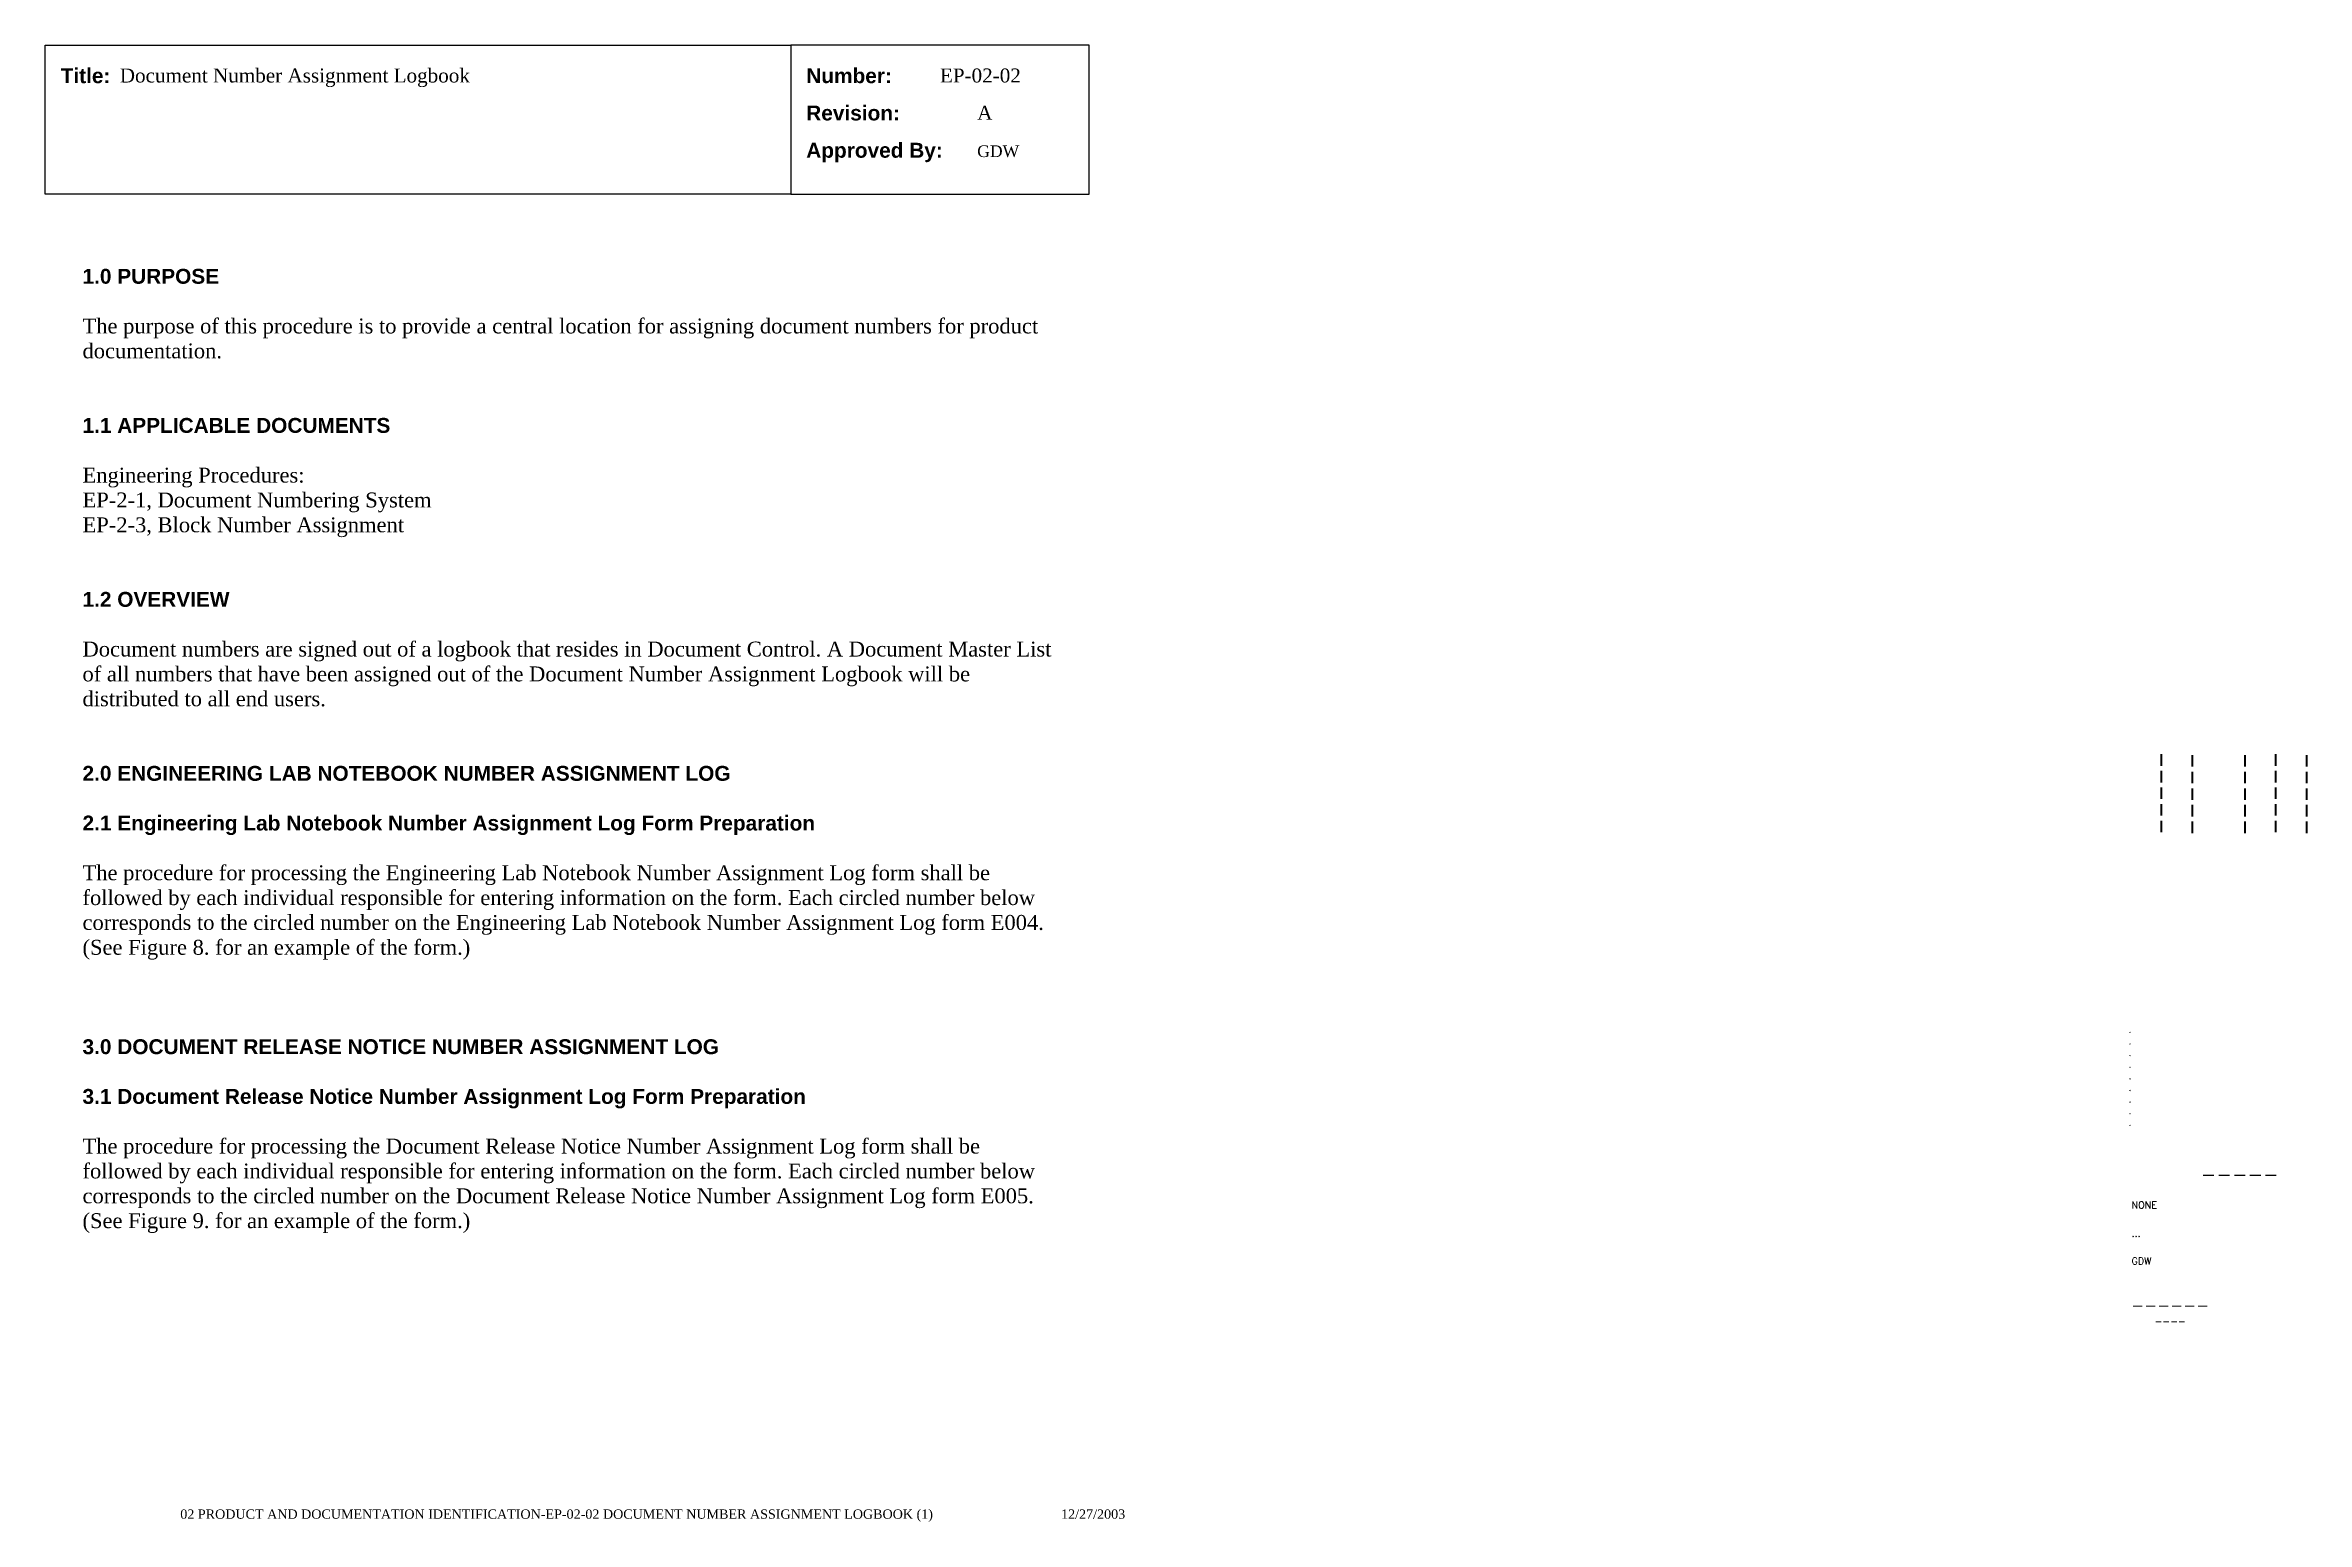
# Paper-space layout 'EP-02-02 Document Number Assignment Logbook (1)' of a CAD drawing. Header units: inches. Extents: x 1 to 31.3, y 0.2 to 20.
import ezdxf
from ezdxf.enums import TextEntityAlignment as Align

# ---------------------------------------------------------------- set-up
doc = ezdxf.new("R2010")
doc.units = ezdxf.units.IN
doc.header["$MEASUREMENT"] = 0
doc.layers.add('TitleBlock_Attributes', color=40, linetype='Continuous', plot=False)
doc.layers.add('TitleBlock_Atts_Print', color=1, linetype='Continuous')
doc.styles.get("Standard").update_dxf_attribs({"font": 'simplex.shx'})
doc.styles.add('style1', font='TIMES.TTF')
doc.styles.add('styleAtt', font='TIMES.TTF')
doc.styles.add('TBBIGTEXT', font='complex.shx')

# ---------------------------------------------------------------- blocks, each defined once
blk = doc.blocks.new('Test1')
at = {"layer": 'TitleBlock_Attributes', "style": 'TBBIGTEXT', "width": 0.8}
for tag, p, height in [('SideLine1', (29.492, 9.408), 0.25), ('SideLine2', (29.906, 9.396), 0.25), ('SideLine3', (30.612, 9.396), 0.25), ('SideLine4', (31.026, 9.408), 0.25), ('SideLine5', (31.44, 9.396), 0.25), ('File-Layout', (28.803, 3.641), 0.125)]:
    blk.add_attdef(tag, p, '', height=height, rotation=90, dxfattribs=at)
at = {"layer": 'TitleBlock_Attributes'}
for tag, p, height in [('REV1', (28.947, 6.754), 0.0625), ('REV2', (28.947, 6.598), 0.0625), ('REV3', (28.947, 6.442), 0.0625), ('REV4', (28.947, 6.286), 0.0625), ('REV5', (28.947, 6.13), 0.0625), ('REV6', (28.947, 5.974), 0.0625), ('REV7', (28.947, 5.818), 0.0625), ('REV8', (28.947, 5.662), 0.0625), ('REV9', (28.947, 5.506), 0.0625), ('SCALE', (28.983, 4.394), 0.0938), ('INCHARGE', (28.983, 4.016), 0.0938), ('DRW', (28.983, 3.641), 0.0938)]:
    blk.add_attdef(tag, p, '', height=height, dxfattribs=at)
at = {"layer": 'TitleBlock_Attributes', "style": 'TBBIGTEXT'}
for tag, height, p in [('PROJNUM', 0.188, (30.434, 4.761)), ('DWG_NUM', 0.156, (31.168, 4.127)), ('CUSTOMER', 0.156, (29.501, 3.017)), ('LOCATION', 0.0938, (29.501, 2.835)), ('DESC_1', 0.188, (29.501, 2.412)), ('DESC_2', 0.188, (29.501, 2.1)), ('DESC_3', 0.188, (29.501, 1.787))]:
    blk.add_attdef(tag, text='', height=height, dxfattribs=at).set_placement(p, align=Align.CENTER)
at = {"layer": 'TitleBlock_Attributes'}
blk.add_attdef('DRW_DATE', text='', height=0.0938, dxfattribs=at).set_placement((31.149, 3.648), align=Align.CENTER)

psp = doc.layouts.new('EP-02-02 Document Number Assignment Logbook (1)')

# ---------------------------------------------------------------- linework, layer by layer
for points in [[(1, 20), (11, 20), (11, 18), (1, 18)], [(11, 18), (15, 18), (15, 20), (11, 20)]]:
    psp.add_lwpolyline(points, close=True)

# ---------------------------------------------------------------- block references
ref = psp.add_blockref('Test1', (0, 0))
ref.add_attrib('CUSTOMER', '------', dxfattribs={"layer": 'TitleBlock_Attributes', "height": 0.1562, "style": 'TBBIGTEXT'}).set_placement((29.501, 3.017), align=Align.CENTER)
ref.add_attrib('LOCATION', '----', dxfattribs={"layer": 'TitleBlock_Attributes', "height": 0.0938, "style": 'TBBIGTEXT'}).set_placement((29.501, 2.835), align=Align.CENTER)
ref.add_attrib('DESC_1', 'Document Number Assignment Logbook', (2, 19.5), dxfattribs={"layer": 'TitleBlock_Atts_Print', "height": 0.1875, "style": 'styleAtt'})
ref.add_attrib('DESC_2', 'EP-02-02', (13, 19.5), dxfattribs={"layer": 'TitleBlock_Atts_Print', "height": 0.1875, "style": 'styleAtt'})
ref.add_attrib('DESC_3', 'A', (13.5, 19), dxfattribs={"layer": 'TitleBlock_Atts_Print', "height": 0.188, "style": 'styleAtt'})
ref.add_attrib('PROJNUM', '-----', dxfattribs={"layer": 'TitleBlock_Attributes', "height": 0.1875, "style": 'TBBIGTEXT'}).set_placement((30.434, 4.761), align=Align.CENTER)
ref.add_attrib('DWG_NUM', 'GDW', (13.5, 18.5), dxfattribs={"layer": 'TitleBlock_Atts_Print', "height": 0.1562, "style": 'styleAtt'})
ref.add_attrib('DRW_DATE', '12/27/2003', dxfattribs={"layer": 'TitleBlock_Atts_Print', "height": 0.125, "style": 'styleAtt'}).set_placement((15.055, 0.232), align=Align.CENTER)
ref.add_attrib('DRW', 'GDW', (28.983, 3.641), dxfattribs={"layer": 'TitleBlock_Attributes', "height": 0.0938})
ref.add_attrib('INCHARGE', '...', (28.983, 4.016), dxfattribs={"layer": 'TitleBlock_Attributes', "height": 0.0938})
ref.add_attrib('SCALE', 'NONE', (28.983, 4.394), dxfattribs={"layer": 'TitleBlock_Attributes', "height": 0.0938})
ref.add_attrib('REV1', '.', (28.947, 6.754), dxfattribs={"layer": 'TitleBlock_Attributes', "height": 0.0625})
ref.add_attrib('REV2', '.', (28.947, 6.598), dxfattribs={"layer": 'TitleBlock_Attributes', "height": 0.0625})
ref.add_attrib('REV3', '.', (28.947, 6.442), dxfattribs={"layer": 'TitleBlock_Attributes', "height": 0.0625})
ref.add_attrib('REV4', '.', (28.947, 6.286), dxfattribs={"layer": 'TitleBlock_Attributes', "height": 0.0625})
ref.add_attrib('REV5', '.', (28.947, 6.13), dxfattribs={"layer": 'TitleBlock_Attributes', "height": 0.0625})
ref.add_attrib('REV6', '.', (28.947, 5.974), dxfattribs={"layer": 'TitleBlock_Attributes', "height": 0.0625})
ref.add_attrib('REV7', '.', (28.947, 5.818), dxfattribs={"layer": 'TitleBlock_Attributes', "height": 0.0625})
ref.add_attrib('REV8', '.', (28.947, 5.662), dxfattribs={"layer": 'TitleBlock_Attributes', "height": 0.0625})
ref.add_attrib('REV9', '.', (28.947, 5.506), dxfattribs={"layer": 'TitleBlock_Attributes', "height": 0.0625})
ref.add_attrib('SideLine1', '-----', (29.492, 9.408), dxfattribs={"layer": 'TitleBlock_Attributes', "height": 0.25, "rotation": 90, "style": 'TBBIGTEXT', "width": 0.8})
ref.add_attrib('SideLine2', '-----', (29.906, 9.396), dxfattribs={"layer": 'TitleBlock_Attributes', "height": 0.25, "rotation": 90, "style": 'TBBIGTEXT', "width": 0.8})
ref.add_attrib('SideLine3', '-----', (30.612, 9.396), dxfattribs={"layer": 'TitleBlock_Attributes', "height": 0.25, "rotation": 90, "style": 'TBBIGTEXT', "width": 0.8})
ref.add_attrib('SideLine4', '-----', (31.026, 9.408), dxfattribs={"layer": 'TitleBlock_Attributes', "height": 0.25, "rotation": 90, "style": 'TBBIGTEXT', "width": 0.8})
ref.add_attrib('SideLine5', '-----', (31.44, 9.396), dxfattribs={"layer": 'TitleBlock_Attributes', "height": 0.25, "rotation": 90, "style": 'TBBIGTEXT', "width": 0.8})
ref.add_attrib('File-Layout', '02 PRODUCT AND DOCUMENTATION IDENTIFICATION-EP-02-02 DOCUMENT NUMBER ASSIGNMENT LOGBOOK (1)', dxfattribs={"layer": 'TitleBlock_Atts_Print', "height": 0.125, "style": 'styleAtt'}).set_placement((7.859, 0.232), align=Align.CENTER)

# ---------------------------------------------------------------- texts
at = {"color": 5, "char_height": 0.2, "width": 2, "attachment_point": 1, "line_spacing_factor": 1.5, "style": 'style1'}
for s, insert in [('{\\fArial|b1|i0|c0|p34;Title:}', (1.207, 19.691)), ('{\\fArial|b1|i0|c0|p34;Number:\\PRevision:\\PApproved By:}', (11.207, 19.691))]:
    psp.add_mtext(s, dxfattribs=dict(at, insert=insert))
at = {"color": 5, "insert": (1.5, 17), "char_height": 0.2, "width": 13, "attachment_point": 1, "style": 'style1'}
psp.add_mtext('{\\fArial|b1|i0|c0|p34;1.0 PURPOSE\\P\\P}The purpose of this procedure is to provide a central location for assigning document numbers for product documentation.\\P\\P\\P{\\fArial|b1|i0|c0|p34;1.1 APPLICABLE DOCUMENTS\\P\\P}Engineering Procedures:\\PEP-2-1, Document Numbering System\\PEP-2-3, Block Number Assignment\\P\\P\\P{\\fArial|b1|i0|c0|p34;1.2 OVERVIEW\\P\\P}Document numbers are signed out of a logbook that resides in Document Control. A Document Master List of all numbers that have been assigned out of the Document Number Assignment Logbook will be distributed to all end users.\\P\\P\\P{\\fArial|b1|i0|c0|p34;2.0 ENGINEERING LAB NOTEBOOK NUMBER ASSIGNMENT LOG\\P\\P2.1 Engineering Lab Notebook Number Assignment Log Form Preparation\\P\\P}The procedure for processing the Engineering Lab Notebook Number Assignment Log form shall be followed by each individual responsible for entering information on the form. Each circled number below corresponds to the circled number on the Engineering Lab Notebook Number Assignment Log form E004. (See Figure 8. for an example of the form.)\\P\\P\\P\\P{\\fArial|b1|i0|c0|p34;3.0 DOCUMENT RELEASE NOTICE NUMBER ASSIGNMENT LOG\\P\\P3.1 Document Release Notice Number Assignment Log Form Preparation\\P\\P}The procedure for processing the Document Release Notice Number Assignment Log form shall be followed by each individual responsible for entering information on the form. Each circled number below corresponds to the circled number on the Document Release Notice Number Assignment Log form E005. (See Figure 9. for an example of the form.)', dxfattribs=at)

doc.saveas('drawing.dxf')
